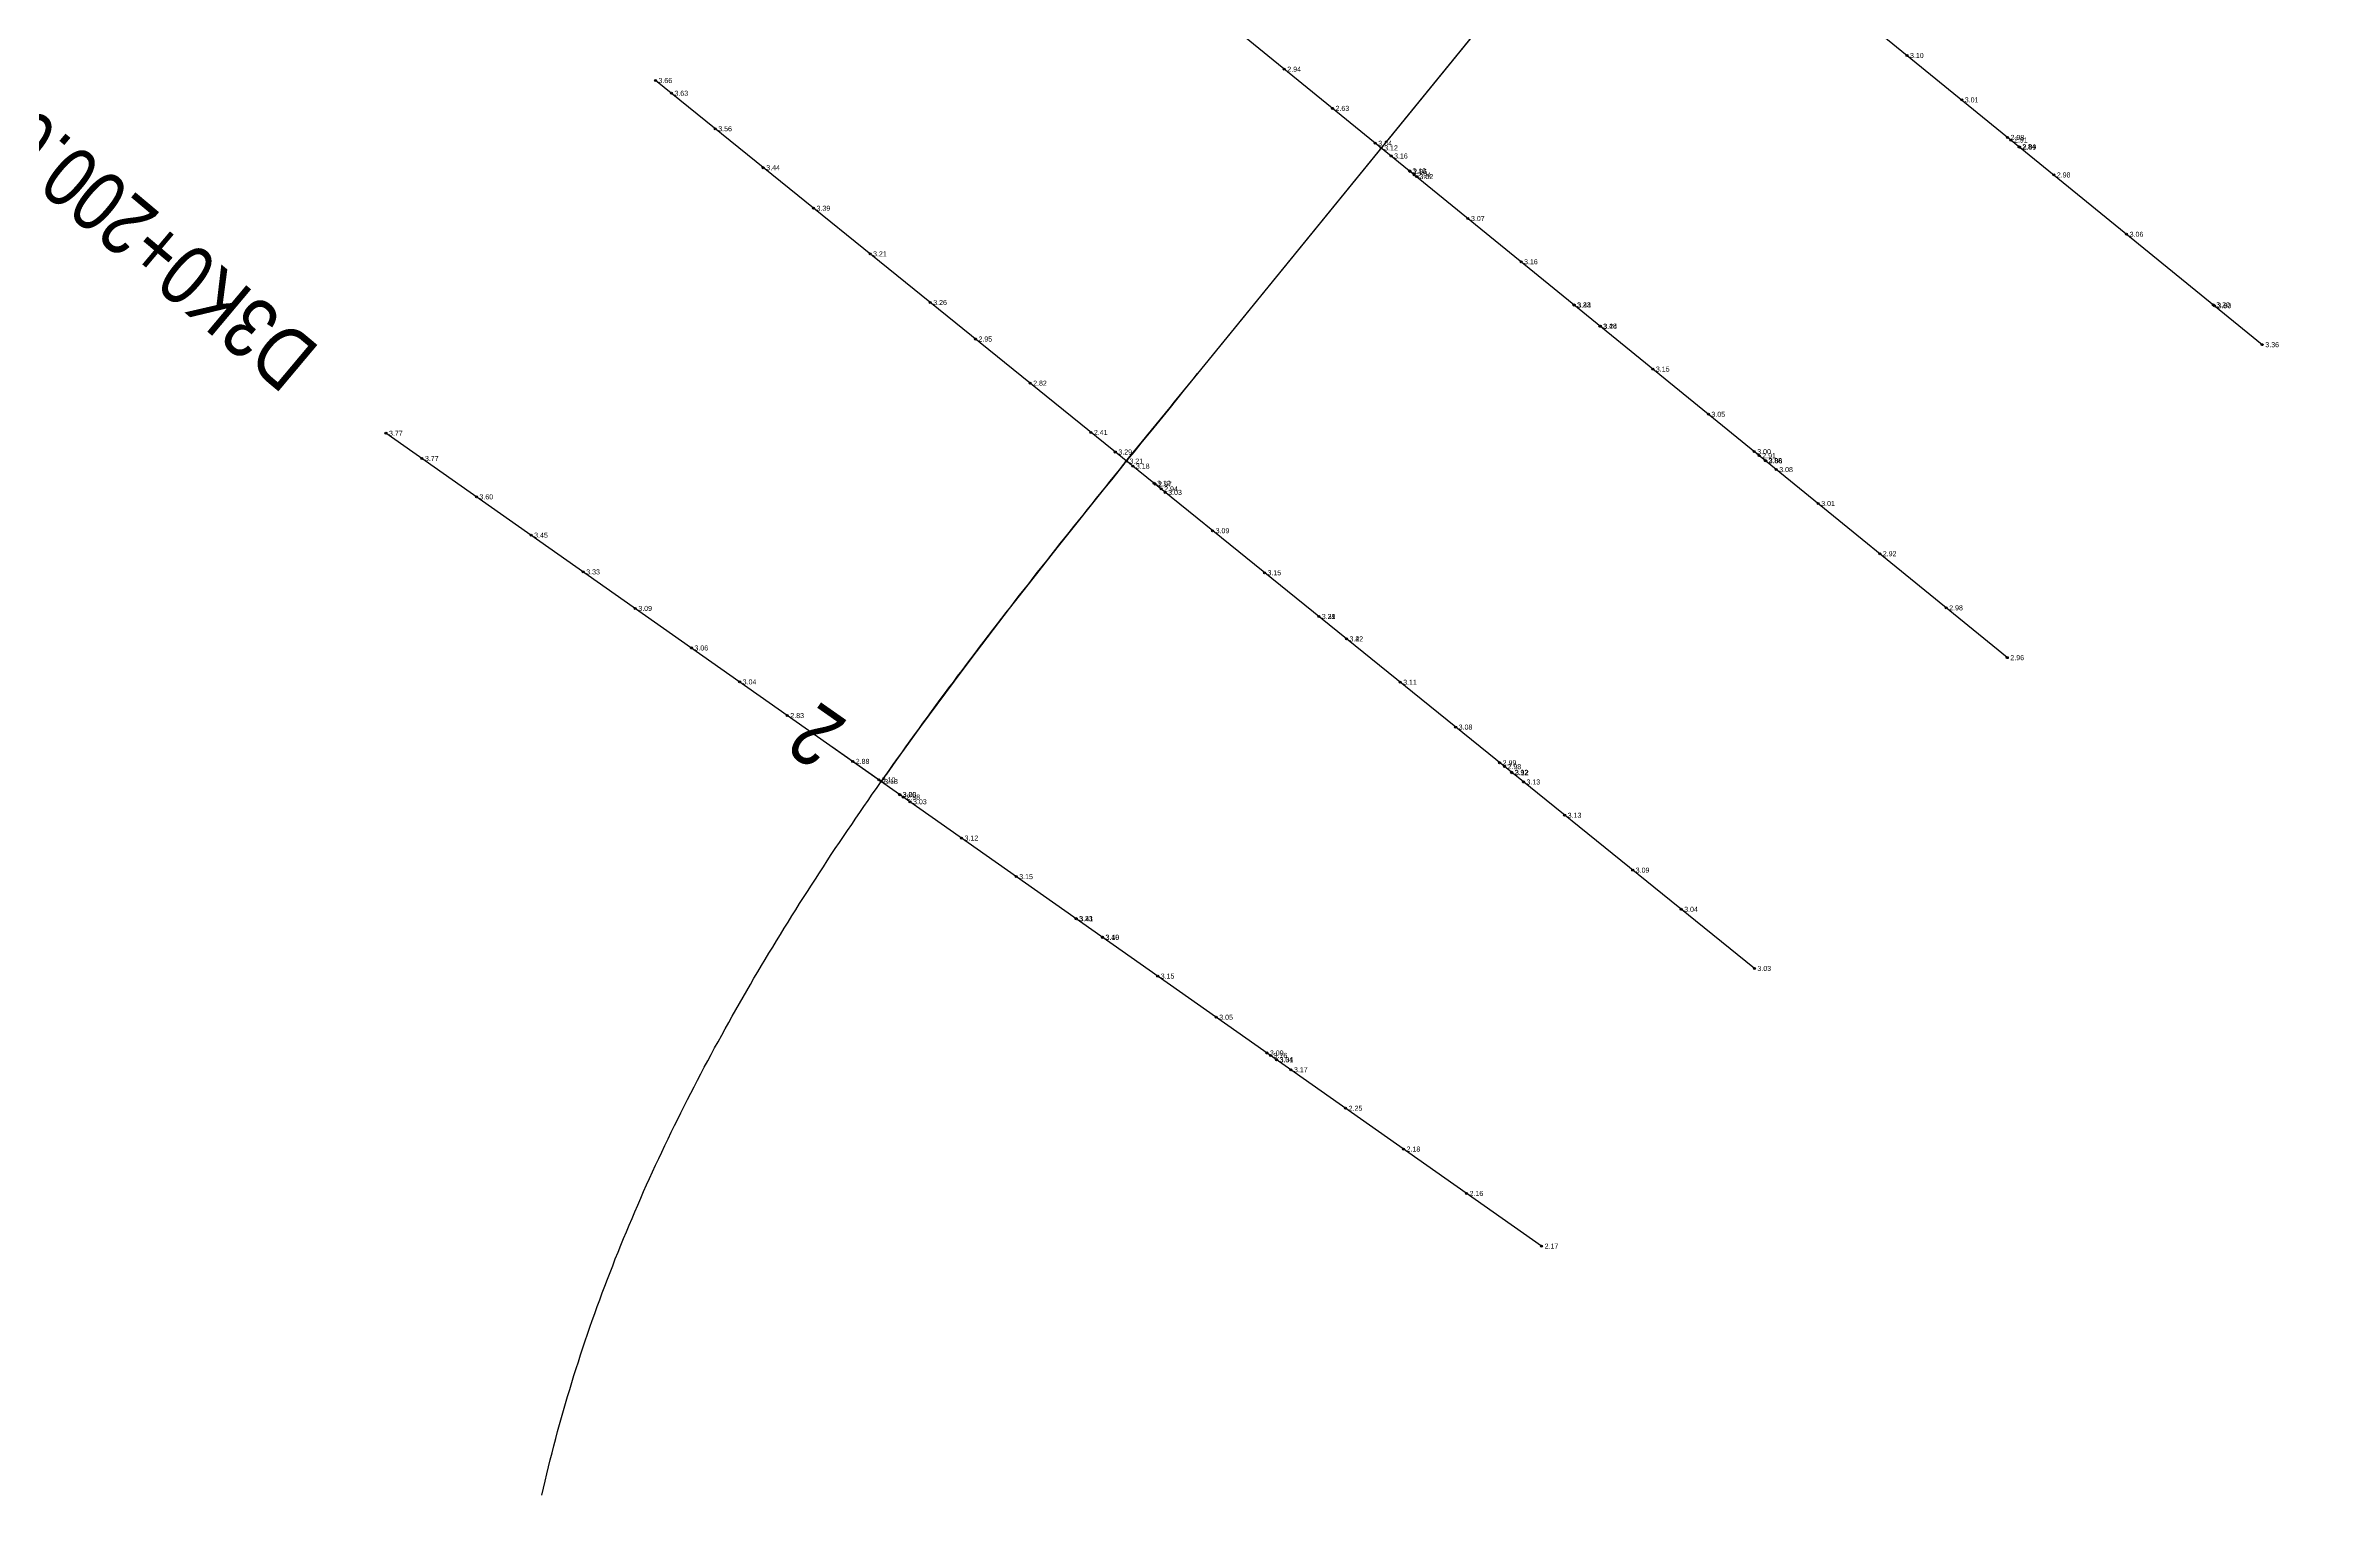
# Model space of a CAD drawing. Header units: metres. Extents: x 570677 to 573609, y 785040 to 786024.
# Drawn here: x 571045.5 to 571158.9, y 785735.2 to 785807 of the extents above; entities that cross this region are included whole.
import ezdxf
from ezdxf.enums import TextEntityAlignment as Align

# ---------------------------------------------------------------- set-up
doc = ezdxf.new("R2010")
doc.units = ezdxf.units.M
doc.header["$LTSCALE"] = 0.5
doc.layers.get('0').update_dxf_attribs({"linetype": 'CONTINUOUS'})
for name, color, linetype in [('dmx', 7, 'CONTINUOUS'), ('GCD', 1, 'CONTINUOUS'), ('桩号_D3', 2, 'CONTINUOUS'), ('道路中线_D3', 7, 'CONTINUOUS')]:
    doc.layers.add(name, color=color, linetype=linetype)
doc.styles.add('EICAD', font='arial.ttf', dxfattribs={"width": 0.8, "height": 2})

# ---------------------------------------------------------------- blocks, each defined once
blk = doc.blocks.new('gc200')
h = blk.add_hatch(color=0)
edge = h.paths.add_edge_path()
edge.add_arc((0, 0), 0.196, 0, 360)
at = {"color": 0}
blk.add_circle((0, 0), 0.196, dxfattribs=at)

msp = doc.modelspace()

# ---------------------------------------------------------------- linework, layer by layer
at = {"flags": 128}
msp.add_lwpolyline([(571263.21, 785988.03), (571102.58, 785790.74), (571101.92, 785789.93), (571101.16, 785788.98), (571100.27, 785787.89), (571099.78, 785787.29), (571099.42, 785786.85), (571099.22, 785786.6), (571099.13, 785786.49), (571099.06, 785786.4), (571098.99, 785786.31), (571098.87, 785786.16), (571098.38, 785785.56), (571097.91, 785784.98), (571097.45, 785784.4), (571096.47, 785783.18), (571095.62, 785782.11), (571095.02, 785781.34), (571094.42, 785780.58), (571093.26, 785779.09), (571091.62, 785776.95), (571090.52, 785775.5), (571088.86, 785773.25), (571087.84, 785771.83), (571087.51, 785771.36), (571087.29, 785771.05), (571087.17, 785770.89), (571087.1, 785770.78), (571086.97, 785770.61), (571086.91, 785770.52)], dxfattribs=at)
at = {"layer": 'dmx'}
for p, q in [((571155.33, 785792.17), (571101.05, 785836.37)), ((571142.7, 785776.66), (571088.42, 785820.86)), ((571130.17, 785761.26), (571075.73, 785805.26)), ((571119.63, 785747.5), (571062.38, 785787.78))]:
    msp.add_line(p, q, dxfattribs=at)
at = {"layer": '桩号_D3', "linetype": 'Continuous'}
msp.add_lwpolyline([(571086.91, 785770.52), (571084.46, 785772.24)], dxfattribs=at)
at = {"layer": '道路中线_D3', "color": 4}
for p in [(571263.21, 785988.03), (571212.7, 785925.99)]:
    msp.add_line(p, (571102.58, 785790.74), dxfattribs=at)
at = {"layer": '道路中线_D3', "color": 1, "flags": 128}
msp.add_lwpolyline([(571070.1, 785735.15), (571070.18, 785735.51), (571070.26, 785735.86), (571070.35, 785736.21), (571070.43, 785736.56), (571070.52, 785736.91), (571070.61, 785737.26), (571070.7, 785737.61), (571070.79, 785737.96), (571070.88, 785738.31), (571070.98, 785738.66), (571071.07, 785739.01), (571071.17, 785739.35), (571071.27, 785739.7), (571071.37, 785740.05), (571071.48, 785740.39), (571071.58, 785740.74), (571071.69, 785741.08), (571071.8, 785741.43), (571071.91, 785741.77), (571072.02, 785742.11), (571072.13, 785742.46), (571072.25, 785742.8), (571072.36, 785743.14), (571072.48, 785743.48), (571072.6, 785743.82), (571072.72, 785744.16), (571072.84, 785744.5), (571072.97, 785744.84), (571073.09, 785745.18), (571073.22, 785745.52), (571073.35, 785745.86), (571073.48, 785746.19), (571073.61, 785746.53), (571073.74, 785746.87), (571073.88, 785747.2), (571074.01, 785747.54), (571074.15, 785747.87), (571074.29, 785748.21), (571074.43, 785748.54), (571074.57, 785748.87), (571074.71, 785749.2), (571074.85, 785749.53), (571075, 785749.87), (571075.14, 785750.2), (571075.29, 785750.53), (571075.44, 785750.85), (571075.59, 785751.18), (571075.74, 785751.51), (571075.89, 785751.84), (571076.05, 785752.16), (571076.2, 785752.49), (571076.36, 785752.82), (571076.51, 785753.14), (571076.67, 785753.47), (571076.83, 785753.79), (571076.99, 785754.11), (571077.15, 785754.44), (571077.32, 785754.76), (571077.48, 785755.08), (571077.65, 785755.4), (571077.81, 785755.72), (571077.98, 785756.04), (571078.15, 785756.36), (571078.32, 785756.68), (571078.49, 785757), (571078.66, 785757.32), (571078.83, 785757.63), (571079.01, 785757.95), (571079.18, 785758.27), (571079.36, 785758.58), (571079.53, 785758.9), (571079.71, 785759.21), (571079.89, 785759.52), (571080.07, 785759.84), (571080.25, 785760.15), (571080.43, 785760.46), (571080.61, 785760.77), (571080.8, 785761.09), (571080.98, 785761.4), (571081.17, 785761.71), (571081.35, 785762.02), (571081.54, 785762.32), (571081.73, 785762.63), (571081.92, 785762.94), (571082.11, 785763.25), (571082.3, 785763.55), (571082.49, 785763.86), (571082.68, 785764.17), (571082.87, 785764.47), (571083.07, 785764.78), (571083.26, 785765.08), (571083.46, 785765.39), (571083.65, 785765.69), (571083.85, 785765.99), (571084.05, 785766.29), (571084.24, 785766.6), (571084.44, 785766.9), (571084.64, 785767.2), (571084.84, 785767.5), (571085.04, 785767.8), (571085.25, 785768.1), (571085.45, 785768.4), (571085.65, 785768.7), (571085.86, 785768.99), (571086.06, 785769.29), (571086.27, 785769.59), (571086.47, 785769.89), (571086.68, 785770.18), (571086.88, 785770.48), (571087.09, 785770.77), (571087.3, 785771.07), (571087.51, 785771.36), (571087.72, 785771.66), (571087.93, 785771.95), (571088.14, 785772.24), (571088.35, 785772.54), (571088.56, 785772.83), (571088.77, 785773.12), (571088.98, 785773.41), (571089.2, 785773.71), (571089.41, 785774), (571089.62, 785774.29), (571089.84, 785774.58), (571090.05, 785774.87), (571090.27, 785775.16), (571090.49, 785775.45), (571090.7, 785775.74), (571090.92, 785776.03), (571091.14, 785776.32), (571091.35, 785776.6), (571091.57, 785776.89), (571091.79, 785777.18), (571092.01, 785777.47), (571092.23, 785777.75), (571092.45, 785778.04), (571092.67, 785778.33), (571092.89, 785778.61), (571093.11, 785778.9), (571093.33, 785779.18), (571093.55, 785779.47), (571093.77, 785779.75), (571093.99, 785780.04), (571094.22, 785780.32), (571094.44, 785780.61), (571094.66, 785780.89), (571094.89, 785781.18), (571095.11, 785781.46), (571095.33, 785781.74), (571095.56, 785782.03), (571095.78, 785782.31), (571096.01, 785782.59), (571096.23, 785782.87), (571096.45, 785783.16), (571096.68, 785783.44), (571096.91, 785783.72), (571097.13, 785784), (571097.36, 785784.29), (571097.58, 785784.57), (571097.81, 785784.85), (571098.04, 785785.13), (571098.26, 785785.41), (571098.49, 785785.69), (571098.72, 785785.97), (571098.94, 785786.25), (571099.17, 785786.54), (571099.4, 785786.82), (571099.62, 785787.1), (571099.85, 785787.38), (571100.08, 785787.66), (571100.31, 785787.94), (571100.53, 785788.22), (571100.76, 785788.5), (571100.99, 785788.78), (571101.22, 785789.06), (571101.44, 785789.34), (571101.67, 785789.62), (571101.9, 785789.9), (571102.13, 785790.18), (571102.36, 785790.46), (571102.58, 785790.74)], dxfattribs=at)
msp.add_lwpolyline([(571070.1, 785735.15), (571070.18, 785735.51), (571070.26, 785735.86), (571070.35, 785736.21), (571070.43, 785736.56), (571070.52, 785736.91), (571070.61, 785737.26), (571070.7, 785737.61), (571070.79, 785737.96), (571070.88, 785738.31), (571070.98, 785738.66), (571071.07, 785739.01), (571071.17, 785739.35), (571071.27, 785739.7), (571071.37, 785740.05), (571071.48, 785740.39), (571071.58, 785740.74), (571071.69, 785741.08), (571071.8, 785741.43), (571071.91, 785741.77), (571072.02, 785742.11), (571072.13, 785742.46), (571072.25, 785742.8), (571072.36, 785743.14), (571072.48, 785743.48), (571072.6, 785743.82), (571072.72, 785744.16), (571072.84, 785744.5), (571072.97, 785744.84), (571073.09, 785745.18), (571073.22, 785745.52), (571073.35, 785745.86), (571073.48, 785746.19), (571073.61, 785746.53), (571073.74, 785746.87), (571073.88, 785747.2), (571074.01, 785747.54), (571074.15, 785747.87), (571074.29, 785748.21), (571074.43, 785748.54), (571074.57, 785748.87), (571074.71, 785749.2), (571074.85, 785749.53), (571075, 785749.87), (571075.14, 785750.2), (571075.29, 785750.53), (571075.44, 785750.85), (571075.59, 785751.18), (571075.74, 785751.51), (571075.89, 785751.84), (571076.05, 785752.16), (571076.2, 785752.49), (571076.36, 785752.82), (571076.51, 785753.14), (571076.67, 785753.47), (571076.83, 785753.79), (571076.99, 785754.11), (571077.15, 785754.44), (571077.32, 785754.76), (571077.48, 785755.08), (571077.65, 785755.4), (571077.81, 785755.72), (571077.98, 785756.04), (571078.15, 785756.36), (571078.32, 785756.68), (571078.49, 785757), (571078.66, 785757.32), (571078.83, 785757.63), (571079.01, 785757.95), (571079.18, 785758.27), (571079.36, 785758.58), (571079.53, 785758.9), (571079.71, 785759.21), (571079.89, 785759.52), (571080.07, 785759.84), (571080.25, 785760.15), (571080.43, 785760.46), (571080.61, 785760.77), (571080.8, 785761.09), (571080.98, 785761.4), (571081.17, 785761.71), (571081.35, 785762.02), (571081.54, 785762.32), (571081.73, 785762.63), (571081.92, 785762.94), (571082.11, 785763.25), (571082.3, 785763.55), (571082.49, 785763.86), (571082.68, 785764.17), (571082.87, 785764.47), (571083.07, 785764.78), (571083.26, 785765.08), (571083.46, 785765.39), (571083.65, 785765.69), (571083.85, 785765.99), (571084.05, 785766.29), (571084.24, 785766.6), (571084.44, 785766.9), (571084.64, 785767.2), (571084.84, 785767.5), (571085.04, 785767.8), (571085.25, 785768.1), (571085.45, 785768.4), (571085.65, 785768.7), (571085.86, 785768.99), (571086.06, 785769.29), (571086.27, 785769.59), (571086.47, 785769.89), (571086.68, 785770.18), (571086.88, 785770.48), (571087.09, 785770.77), (571087.3, 785771.07), (571087.51, 785771.36), (571087.72, 785771.66), (571087.93, 785771.95), (571088.14, 785772.24), (571088.35, 785772.54), (571088.56, 785772.83), (571088.77, 785773.12), (571088.98, 785773.41), (571089.2, 785773.71), (571089.41, 785774), (571089.62, 785774.29), (571089.84, 785774.58), (571090.05, 785774.87), (571090.27, 785775.16), (571090.49, 785775.45), (571090.7, 785775.74), (571090.92, 785776.03), (571091.14, 785776.32), (571091.35, 785776.6), (571091.57, 785776.89), (571091.79, 785777.18), (571092.01, 785777.47), (571092.23, 785777.75), (571092.45, 785778.04), (571092.67, 785778.33), (571092.89, 785778.61), (571093.11, 785778.9), (571093.33, 785779.18), (571093.55, 785779.47), (571093.77, 785779.75), (571093.99, 785780.04), (571094.22, 785780.32), (571094.44, 785780.61), (571094.66, 785780.89), (571094.89, 785781.18), (571095.11, 785781.46), (571095.33, 785781.74), (571095.56, 785782.03), (571095.78, 785782.31), (571096.01, 785782.59), (571096.23, 785782.87), (571096.45, 785783.16), (571096.68, 785783.44), (571096.91, 785783.72), (571097.13, 785784), (571097.36, 785784.29), (571097.58, 785784.57), (571097.81, 785784.85), (571098.04, 785785.13), (571098.26, 785785.41), (571098.49, 785785.69), (571098.72, 785785.97), (571098.94, 785786.25), (571099.17, 785786.54), (571099.4, 785786.82), (571099.62, 785787.1), (571099.85, 785787.38), (571100.08, 785787.66), (571100.31, 785787.94), (571100.53, 785788.22), (571100.76, 785788.5), (571100.99, 785788.78), (571101.22, 785789.06), (571101.44, 785789.34), (571101.67, 785789.62), (571101.9, 785789.9), (571102.13, 785790.18), (571102.36, 785790.46), (571102.58, 785790.74)], dxfattribs=at)

# ---------------------------------------------------------------- block references
at = {"layer": 'GCD'}
ref = msp.add_blockref('gc200', (571106.88, 785805.82, 2.94), dxfattribs=dict(at, xscale=0.25, yscale=0.25, zscale=0.25))
ref.add_attrib('height', '2.94', dxfattribs={"height": 0.25, "style": 'EICAD', "width": 0.8}).set_placement((571107.03, 785805.82, 2.94), align=Align.MIDDLE_LEFT)
ref = msp.add_blockref('gc200', (571137.73, 785806.5, 3.1), dxfattribs=dict(at, xscale=0.25, yscale=0.25, zscale=0.25))
ref.add_attrib('height', '3.10', dxfattribs={"height": 0.25, "style": 'EICAD', "width": 0.8}).set_placement((571137.88, 785806.5, 3.1), align=Align.MIDDLE_LEFT)
ref = msp.add_blockref('gc200', (571075.73, 785805.26, 3.66), dxfattribs=dict(at, xscale=0.25, yscale=0.25, zscale=0.25))
ref.add_attrib('height', '3.66', dxfattribs={"height": 0.25, "style": 'EICAD', "width": 0.8}).set_placement((571075.88, 785805.26), align=Align.MIDDLE_LEFT)
ref = msp.add_blockref('gc200', (571076.52, 785804.63, 3.63), dxfattribs=dict(at, xscale=0.25, yscale=0.25, zscale=0.25))
ref.add_attrib('height', '3.63', dxfattribs={"height": 0.25, "style": 'EICAD', "width": 0.8}).set_placement((571076.67, 785804.63, 3.63), align=Align.MIDDLE_LEFT)
ref = msp.add_blockref('gc200', (571109.27, 785803.88, 2.63), dxfattribs=dict(at, xscale=0.25, yscale=0.25, zscale=0.25))
ref.add_attrib('height', '2.63', dxfattribs={"height": 0.25, "style": 'EICAD', "width": 0.8}).set_placement((571109.42, 785803.88, 2.63), align=Align.MIDDLE_LEFT)
ref = msp.add_blockref('gc200', (571140.44, 785804.3, 3.01), dxfattribs=dict(at, xscale=0.25, yscale=0.25, zscale=0.25))
ref.add_attrib('height', '3.01', dxfattribs={"height": 0.25, "style": 'EICAD', "width": 0.8}).set_placement((571140.59, 785804.3, 3.01), align=Align.MIDDLE_LEFT)
ref = msp.add_blockref('gc200', (571078.69, 785802.87, 3.56), dxfattribs=dict(at, xscale=0.25, yscale=0.25, zscale=0.25))
ref.add_attrib('height', '3.56', dxfattribs={"height": 0.25, "style": 'EICAD', "width": 0.8}).set_placement((571078.84, 785802.87, 3.56), align=Align.MIDDLE_LEFT)
ref = msp.add_blockref('gc200', (571142.71, 785802.44, 2.98), dxfattribs=dict(at, xscale=0.25, yscale=0.25, zscale=0.25))
ref.add_attrib('height', '2.98', dxfattribs={"height": 0.25, "style": 'EICAD', "width": 0.8}).set_placement((571142.86, 785802.44, 2.98), align=Align.MIDDLE_LEFT)
ref = msp.add_blockref('gc200', (571142.88, 785802.31, 2.91), dxfattribs=dict(at, xscale=0.25, yscale=0.25, zscale=0.25))
ref.add_attrib('height', '2.91', dxfattribs={"height": 0.25, "style": 'EICAD', "width": 0.8}).set_placement((571143.03, 785802.31, 2.91), align=Align.MIDDLE_LEFT)
ref = msp.add_blockref('gc200', (571111.39, 785802.15, 3.04), dxfattribs=dict(at, xscale=0.25, yscale=0.25, zscale=0.25))
ref.add_attrib('height', '3.04', dxfattribs={"height": 0.25, "style": 'EICAD', "width": 0.8}).set_placement((571111.54, 785802.15, 3.04), align=Align.MIDDLE_LEFT)
ref = msp.add_blockref('gc200', (571111.68, 785801.92, 3.12), dxfattribs=dict(at, xscale=0.25, yscale=0.25, zscale=0.25))
ref.add_attrib('height', '3.12', dxfattribs={"height": 0.25, "style": 'EICAD', "width": 0.8}).set_placement((571111.83, 785801.92, 3.12), align=Align.MIDDLE_LEFT)
ref = msp.add_blockref('gc200', (571112.17, 785801.52, 3.15), dxfattribs=dict(at, xscale=0.25, yscale=0.25, zscale=0.25))
ref.add_attrib('height', '3.16', dxfattribs={"height": 0.25, "style": 'EICAD', "width": 0.8}).set_placement((571112.32, 785801.52, 3.15), align=Align.MIDDLE_LEFT)
ref = msp.add_blockref('gc200', (571143.28, 785801.98, 2.84), dxfattribs=dict(at, xscale=0.25, yscale=0.25, zscale=0.25))
ref.add_attrib('height', '2.84', dxfattribs={"height": 0.25, "style": 'EICAD', "width": 0.8}).set_placement((571143.43, 785801.98, 2.84), align=Align.MIDDLE_LEFT)
ref = msp.add_blockref('gc200', (571143.31, 785801.96, 2.89), dxfattribs=dict(at, xscale=0.25, yscale=0.25, zscale=0.25))
ref.add_attrib('height', '2.89', dxfattribs={"height": 0.25, "style": 'EICAD', "width": 0.8}).set_placement((571143.46, 785801.96, 2.89), align=Align.MIDDLE_LEFT)
ref = msp.add_blockref('gc200', (571081.07, 785800.94, 3.44), dxfattribs=dict(at, xscale=0.25, yscale=0.25, zscale=0.25))
ref.add_attrib('height', '3.44', dxfattribs={"height": 0.25, "style": 'EICAD', "width": 0.8}).set_placement((571081.22, 785800.94, 3.44), align=Align.MIDDLE_LEFT)
ref = msp.add_blockref('gc200', (571113.08, 785800.78, 3.13), dxfattribs=dict(at, xscale=0.25, yscale=0.25, zscale=0.25))
ref.add_attrib('height', '3.13', dxfattribs={"height": 0.25, "style": 'EICAD', "width": 0.8}).set_placement((571113.23, 785800.78, 3.13), align=Align.MIDDLE_LEFT)
ref = msp.add_blockref('gc200', (571113.12, 785800.75, 2.96), dxfattribs=dict(at, xscale=0.25, yscale=0.25, zscale=0.25))
ref.add_attrib('height', '2.96', dxfattribs={"height": 0.25, "style": 'EICAD', "width": 0.8}).set_placement((571113.27, 785800.75, 2.96), align=Align.MIDDLE_LEFT)
ref = msp.add_blockref('gc200', (571113.32, 785800.58, 2.94), dxfattribs=dict(at, xscale=0.25, yscale=0.25, zscale=0.25))
ref.add_attrib('height', '2.94', dxfattribs={"height": 0.25, "style": 'EICAD', "width": 0.8}).set_placement((571113.47, 785800.58, 2.94), align=Align.MIDDLE_LEFT)
ref = msp.add_blockref('gc200', (571113.43, 785800.5, 3.02), dxfattribs=dict(at, xscale=0.25, yscale=0.25, zscale=0.25))
ref.add_attrib('height', '3.02', dxfattribs={"height": 0.25, "style": 'EICAD', "width": 0.8}).set_placement((571113.58, 785800.5, 3.02), align=Align.MIDDLE_LEFT)
ref = msp.add_blockref('gc200', (571145, 785800.58, 2.98), dxfattribs=dict(at, xscale=0.25, yscale=0.25, zscale=0.25))
ref.add_attrib('height', '2.98', dxfattribs={"height": 0.25, "style": 'EICAD', "width": 0.8}).set_placement((571145.15, 785800.58, 2.98), align=Align.MIDDLE_LEFT)
ref = msp.add_blockref('gc200', (571083.56, 785798.93, 3.39), dxfattribs=dict(at, xscale=0.25, yscale=0.25, zscale=0.25))
ref.add_attrib('height', '3.39', dxfattribs={"height": 0.25, "style": 'EICAD', "width": 0.8}).set_placement((571083.71, 785798.93, 3.39), align=Align.MIDDLE_LEFT)
ref = msp.add_blockref('gc200', (571115.98, 785798.42, 3.07), dxfattribs=dict(at, xscale=0.25, yscale=0.25, zscale=0.25))
ref.add_attrib('height', '3.07', dxfattribs={"height": 0.25, "style": 'EICAD', "width": 0.8}).set_placement((571116.13, 785798.42, 3.07), align=Align.MIDDLE_LEFT)
ref = msp.add_blockref('gc200', (571086.36, 785796.67, 3.21), dxfattribs=dict(at, xscale=0.25, yscale=0.25, zscale=0.25))
ref.add_attrib('height', '3.21', dxfattribs={"height": 0.25, "style": 'EICAD', "width": 0.8}).set_placement((571086.51, 785796.67, 3.21), align=Align.MIDDLE_LEFT)
ref = msp.add_blockref('gc200', (571148.61, 785797.64, 3.06), dxfattribs=dict(at, xscale=0.25, yscale=0.25, zscale=0.25))
ref.add_attrib('height', '3.06', dxfattribs={"height": 0.25, "style": 'EICAD', "width": 0.8}).set_placement((571148.76, 785797.64, 3.06), align=Align.MIDDLE_LEFT)
ref = msp.add_blockref('gc200', (571118.61, 785796.28, 3.16), dxfattribs=dict(at, xscale=0.25, yscale=0.25, zscale=0.25))
ref.add_attrib('height', '3.16', dxfattribs={"height": 0.25, "style": 'EICAD', "width": 0.8}).set_placement((571118.76, 785796.28, 3.16), align=Align.MIDDLE_LEFT)
ref = msp.add_blockref('gc200', (571089.34, 785794.26, 3.26), dxfattribs=dict(at, xscale=0.25, yscale=0.25, zscale=0.25))
ref.add_attrib('height', '3.26', dxfattribs={"height": 0.25, "style": 'EICAD', "width": 0.8}).set_placement((571089.49, 785794.26, 3.26), align=Align.MIDDLE_LEFT)
ref = msp.add_blockref('gc200', (571121.23, 785794.14, 3.23), dxfattribs=dict(at, xscale=0.25, yscale=0.25, zscale=0.25))
ref.add_attrib('height', '3.23', dxfattribs={"height": 0.25, "style": 'EICAD', "width": 0.8}).set_placement((571121.38, 785794.14, 3.23), align=Align.MIDDLE_LEFT)
ref = msp.add_blockref('gc200', (571121.25, 785794.13, 3.44), dxfattribs=dict(at, xscale=0.25, yscale=0.25, zscale=0.25))
ref.add_attrib('height', '3.44', dxfattribs={"height": 0.25, "style": 'EICAD', "width": 0.8}).set_placement((571121.4, 785794.13), align=Align.MIDDLE_LEFT)
ref = msp.add_blockref('gc200', (571152.9, 785794.15, 3.19), dxfattribs=dict(at, xscale=0.25, yscale=0.25, zscale=0.25))
ref.add_attrib('height', '3.20', dxfattribs={"height": 0.25, "style": 'EICAD', "width": 0.8}).set_placement((571153.05, 785794.15, 3.19), align=Align.MIDDLE_LEFT)
ref = msp.add_blockref('gc200', (571152.96, 785794.1, 3.5), dxfattribs=dict(at, xscale=0.25, yscale=0.25, zscale=0.25))
ref.add_attrib('height', '3.50', dxfattribs={"height": 0.25, "style": 'EICAD', "width": 0.8}).set_placement((571153.11, 785794.1, 3.5), align=Align.MIDDLE_LEFT)
ref = msp.add_blockref('gc200', (571091.58, 785792.45, 2.95), dxfattribs=dict(at, xscale=0.25, yscale=0.25, zscale=0.25))
ref.add_attrib('height', '2.95', dxfattribs={"height": 0.25, "style": 'EICAD', "width": 0.8}).set_placement((571091.73, 785792.45, 2.95), align=Align.MIDDLE_LEFT)
ref = msp.add_blockref('gc200', (571122.52, 785793.09, 3.46), dxfattribs=dict(at, xscale=0.25, yscale=0.25, zscale=0.25))
ref.add_attrib('height', '3.46', dxfattribs={"height": 0.25, "style": 'EICAD', "width": 0.8}).set_placement((571122.67, 785793.09), align=Align.MIDDLE_LEFT)
ref = msp.add_blockref('gc200', (571122.54, 785793.08, 3.24), dxfattribs=dict(at, xscale=0.25, yscale=0.25, zscale=0.25))
ref.add_attrib('height', '3.24', dxfattribs={"height": 0.25, "style": 'EICAD', "width": 0.8}).set_placement((571122.69, 785793.08, 3.24), align=Align.MIDDLE_LEFT)
ref = msp.add_blockref('gc200', (571155.33, 785792.17, 3.36), dxfattribs=dict(at, xscale=0.25, yscale=0.25, zscale=0.25))
ref.add_attrib('height', '3.36', dxfattribs={"height": 0.25, "style": 'EICAD', "width": 0.8}).set_placement((571155.48, 785792.17), align=Align.MIDDLE_LEFT)
ref = msp.add_blockref('gc200', (571125.14, 785790.96, 3.15), dxfattribs=dict(at, xscale=0.25, yscale=0.25, zscale=0.25))
ref.add_attrib('height', '3.15', dxfattribs={"height": 0.25, "style": 'EICAD', "width": 0.8}).set_placement((571125.29, 785790.96, 3.15), align=Align.MIDDLE_LEFT)
ref = msp.add_blockref('gc200', (571094.29, 785790.26, 2.82), dxfattribs=dict(at, xscale=0.25, yscale=0.25, zscale=0.25))
ref.add_attrib('height', '2.82', dxfattribs={"height": 0.25, "style": 'EICAD', "width": 0.8}).set_placement((571094.44, 785790.26, 2.82), align=Align.MIDDLE_LEFT)
ref = msp.add_blockref('gc200', (571127.89, 785788.72, 3.05), dxfattribs=dict(at, xscale=0.25, yscale=0.25, zscale=0.25))
ref.add_attrib('height', '3.05', dxfattribs={"height": 0.25, "style": 'EICAD', "width": 0.8}).set_placement((571128.04, 785788.72, 3.05), align=Align.MIDDLE_LEFT)
ref = msp.add_blockref('gc200', (571062.38, 785787.78, 3.77), dxfattribs=dict(at, xscale=0.25, yscale=0.25, zscale=0.25))
ref.add_attrib('height', '3.77', dxfattribs={"height": 0.25, "style": 'EICAD', "width": 0.8}).set_placement((571062.53, 785787.78), align=Align.MIDDLE_LEFT)
ref = msp.add_blockref('gc200', (571097.3, 785787.82, 2.41), dxfattribs=dict(at, xscale=0.25, yscale=0.25, zscale=0.25))
ref.add_attrib('height', '2.41', dxfattribs={"height": 0.25, "style": 'EICAD', "width": 0.8}).set_placement((571097.45, 785787.82, 2.41), align=Align.MIDDLE_LEFT)
ref = msp.add_blockref('gc200', (571064.16, 785786.53, 3.77), dxfattribs=dict(at, xscale=0.25, yscale=0.25, zscale=0.25))
ref.add_attrib('height', '3.77', dxfattribs={"height": 0.25, "style": 'EICAD', "width": 0.8}).set_placement((571064.31, 785786.53, 3.77), align=Align.MIDDLE_LEFT)
ref = msp.add_blockref('gc200', (571098.51, 785786.85, 3.29), dxfattribs=dict(at, xscale=0.25, yscale=0.25, zscale=0.25))
ref.add_attrib('height', '3.29', dxfattribs={"height": 0.25, "style": 'EICAD', "width": 0.8}).set_placement((571098.66, 785786.85, 3.29), align=Align.MIDDLE_LEFT)
ref = msp.add_blockref('gc200', (571130.16, 785786.87, 3), dxfattribs=dict(at, xscale=0.25, yscale=0.25, zscale=0.25))
ref.add_attrib('height', '3.00', dxfattribs={"height": 0.25, "style": 'EICAD', "width": 0.8}).set_placement((571130.31, 785786.87, 3), align=Align.MIDDLE_LEFT)
ref = msp.add_blockref('gc200', (571130.41, 785786.67, 2.91), dxfattribs=dict(at, xscale=0.25, yscale=0.25, zscale=0.25))
ref.add_attrib('height', '2.91', dxfattribs={"height": 0.25, "style": 'EICAD', "width": 0.8}).set_placement((571130.56, 785786.67, 2.91), align=Align.MIDDLE_LEFT)
ref = msp.add_blockref('gc200', (571099.06, 785786.4, 3.21), dxfattribs=dict(at, xscale=0.25, yscale=0.25, zscale=0.25))
ref.add_attrib('height', '3.21', dxfattribs={"height": 0.25, "style": 'EICAD', "width": 0.8}).set_placement((571099.21, 785786.4, 3.21), align=Align.MIDDLE_LEFT)
ref = msp.add_blockref('gc200', (571099.38, 785786.15, 3.18), dxfattribs=dict(at, xscale=0.25, yscale=0.25, zscale=0.25))
ref.add_attrib('height', '3.18', dxfattribs={"height": 0.25, "style": 'EICAD', "width": 0.8}).set_placement((571099.53, 785786.15, 3.18), align=Align.MIDDLE_LEFT)
ref = msp.add_blockref('gc200', (571100.43, 785785.3, 3.12), dxfattribs=dict(at, xscale=0.25, yscale=0.25, zscale=0.25))
ref.add_attrib('height', '3.12', dxfattribs={"height": 0.25, "style": 'EICAD', "width": 0.8}).set_placement((571100.58, 785785.3, 3.12), align=Align.MIDDLE_LEFT)
ref = msp.add_blockref('gc200', (571130.71, 785786.43, 2.88), dxfattribs=dict(at, xscale=0.25, yscale=0.25, zscale=0.25))
ref.add_attrib('height', '2.88', dxfattribs={"height": 0.25, "style": 'EICAD', "width": 0.8}).set_placement((571130.86, 785786.43), align=Align.MIDDLE_LEFT)
ref = msp.add_blockref('gc200', (571130.73, 785786.41, 3.06), dxfattribs=dict(at, xscale=0.25, yscale=0.25, zscale=0.25))
ref.add_attrib('height', '3.06', dxfattribs={"height": 0.25, "style": 'EICAD', "width": 0.8}).set_placement((571130.88, 785786.41), align=Align.MIDDLE_LEFT)
ref = msp.add_blockref('gc200', (571131.25, 785785.98, 3.08), dxfattribs=dict(at, xscale=0.25, yscale=0.25, zscale=0.25))
ref.add_attrib('height', '3.08', dxfattribs={"height": 0.25, "style": 'EICAD', "width": 0.8}).set_placement((571131.4, 785785.98, 3.08), align=Align.MIDDLE_LEFT)
ref = msp.add_blockref('gc200', (571066.86, 785784.63, 3.6), dxfattribs=dict(at, xscale=0.25, yscale=0.25, zscale=0.25))
ref.add_attrib('height', '3.60', dxfattribs={"height": 0.25, "style": 'EICAD', "width": 0.8}).set_placement((571067.01, 785784.63, 3.6), align=Align.MIDDLE_LEFT)
ref = msp.add_blockref('gc200', (571100.48, 785785.26, 2.97), dxfattribs=dict(at, xscale=0.25, yscale=0.25, zscale=0.25))
ref.add_attrib('height', '2.97', dxfattribs={"height": 0.25, "style": 'EICAD', "width": 0.8}).set_placement((571100.63, 785785.26, 2.97), align=Align.MIDDLE_LEFT)
ref = msp.add_blockref('gc200', (571100.78, 785785.02, 2.94), dxfattribs=dict(at, xscale=0.25, yscale=0.25, zscale=0.25))
ref.add_attrib('height', '2.94', dxfattribs={"height": 0.25, "style": 'EICAD', "width": 0.8}).set_placement((571100.93, 785785.02, 2.94), align=Align.MIDDLE_LEFT)
ref = msp.add_blockref('gc200', (571100.98, 785784.85, 3.03), dxfattribs=dict(at, xscale=0.25, yscale=0.25, zscale=0.25))
ref.add_attrib('height', '3.03', dxfattribs={"height": 0.25, "style": 'EICAD', "width": 0.8}).set_placement((571101.13, 785784.85, 3.03), align=Align.MIDDLE_LEFT)
ref = msp.add_blockref('gc200', (571133.33, 785784.3, 3.01), dxfattribs=dict(at, xscale=0.25, yscale=0.25, zscale=0.25))
ref.add_attrib('height', '3.01', dxfattribs={"height": 0.25, "style": 'EICAD', "width": 0.8}).set_placement((571133.48, 785784.3), align=Align.MIDDLE_LEFT)
ref = msp.add_blockref('gc200', (571069.57, 785782.73, 3.44), dxfattribs=dict(at, xscale=0.25, yscale=0.25, zscale=0.25))
ref.add_attrib('height', '3.45', dxfattribs={"height": 0.25, "style": 'EICAD', "width": 0.8}).set_placement((571069.72, 785782.73, 3.44), align=Align.MIDDLE_LEFT)
ref = msp.add_blockref('gc200', (571103.33, 785782.95, 3.09), dxfattribs=dict(at, xscale=0.25, yscale=0.25, zscale=0.25))
ref.add_attrib('height', '3.09', dxfattribs={"height": 0.25, "style": 'EICAD', "width": 0.8}).set_placement((571103.48, 785782.95, 3.09), align=Align.MIDDLE_LEFT)
ref = msp.add_blockref('gc200', (571072.15, 785780.91, 3.33), dxfattribs=dict(at, xscale=0.25, yscale=0.25, zscale=0.25))
ref.add_attrib('height', '3.33', dxfattribs={"height": 0.25, "style": 'EICAD', "width": 0.8}).set_placement((571072.3, 785780.91, 3.33), align=Align.MIDDLE_LEFT)
ref = msp.add_blockref('gc200', (571105.9, 785780.87, 3.15), dxfattribs=dict(at, xscale=0.25, yscale=0.25, zscale=0.25))
ref.add_attrib('height', '3.15', dxfattribs={"height": 0.25, "style": 'EICAD', "width": 0.8}).set_placement((571106.05, 785780.87, 3.15), align=Align.MIDDLE_LEFT)
ref = msp.add_blockref('gc200', (571136.38, 785781.81, 2.92), dxfattribs=dict(at, xscale=0.25, yscale=0.25, zscale=0.25))
ref.add_attrib('height', '2.92', dxfattribs={"height": 0.25, "style": 'EICAD', "width": 0.8}).set_placement((571136.53, 785781.81), align=Align.MIDDLE_LEFT)
ref = msp.add_blockref('gc200', (571074.73, 785779.1, 3.09), dxfattribs=dict(at, xscale=0.25, yscale=0.25, zscale=0.25))
ref.add_attrib('height', '3.09', dxfattribs={"height": 0.25, "style": 'EICAD', "width": 0.8}).set_placement((571074.88, 785779.1, 3.09), align=Align.MIDDLE_LEFT)
ref = msp.add_blockref('gc200', (571108.59, 785778.7, 3.21), dxfattribs=dict(at, xscale=0.25, yscale=0.25, zscale=0.25))
ref.add_attrib('height', '3.21', dxfattribs={"height": 0.25, "style": 'EICAD', "width": 0.8}).set_placement((571108.74, 785778.7, 3.21), align=Align.MIDDLE_LEFT)
ref = msp.add_blockref('gc200', (571108.59, 785778.7, 3.39), dxfattribs=dict(at, xscale=0.25, yscale=0.25, zscale=0.25))
ref.add_attrib('height', '3.39', dxfattribs={"height": 0.25, "style": 'EICAD', "width": 0.8}).set_placement((571108.74, 785778.7), align=Align.MIDDLE_LEFT)
ref = msp.add_blockref('gc200', (571139.67, 785779.13, 2.98), dxfattribs=dict(at, xscale=0.25, yscale=0.25, zscale=0.25))
ref.add_attrib('height', '2.98', dxfattribs={"height": 0.25, "style": 'EICAD', "width": 0.8}).set_placement((571139.82, 785779.13), align=Align.MIDDLE_LEFT)
ref = msp.add_blockref('gc200', (571109.96, 785777.59, 3.22), dxfattribs=dict(at, xscale=0.25, yscale=0.25, zscale=0.25))
ref.add_attrib('height', '3.22', dxfattribs={"height": 0.25, "style": 'EICAD', "width": 0.8}).set_placement((571110.11, 785777.59, 3.22), align=Align.MIDDLE_LEFT)
ref = msp.add_blockref('gc200', (571109.96, 785777.59, 3.42), dxfattribs=dict(at, xscale=0.25, yscale=0.25, zscale=0.25))
ref.add_attrib('height', '3.42', dxfattribs={"height": 0.25, "style": 'EICAD', "width": 0.8}).set_placement((571110.11, 785777.59), align=Align.MIDDLE_LEFT)
ref = msp.add_blockref('gc200', (571077.51, 785777.14, 3.06), dxfattribs=dict(at, xscale=0.25, yscale=0.25, zscale=0.25))
ref.add_attrib('height', '3.06', dxfattribs={"height": 0.25, "style": 'EICAD', "width": 0.8}).set_placement((571077.66, 785777.14, 3.06), align=Align.MIDDLE_LEFT)
ref = msp.add_blockref('gc200', (571142.7, 785776.66, 2.96), dxfattribs=dict(at, xscale=0.25, yscale=0.25, zscale=0.25))
ref.add_attrib('height', '2.96', dxfattribs={"height": 0.25, "style": 'EICAD', "width": 0.8}).set_placement((571142.85, 785776.66), align=Align.MIDDLE_LEFT)
ref = msp.add_blockref('gc200', (571079.9, 785775.46, 3.04), dxfattribs=dict(at, xscale=0.25, yscale=0.25, zscale=0.25))
ref.add_attrib('height', '3.04', dxfattribs={"height": 0.25, "style": 'EICAD', "width": 0.8}).set_placement((571080.05, 785775.46, 3.04), align=Align.MIDDLE_LEFT)
ref = msp.add_blockref('gc200', (571112.62, 785775.44, 3.11), dxfattribs=dict(at, xscale=0.25, yscale=0.25, zscale=0.25))
ref.add_attrib('height', '3.11', dxfattribs={"height": 0.25, "style": 'EICAD', "width": 0.8}).set_placement((571112.77, 785775.44, 3.11), align=Align.MIDDLE_LEFT)
ref = msp.add_blockref('gc200', (571082.26, 785773.79, 2.83), dxfattribs=dict(at, xscale=0.25, yscale=0.25, zscale=0.25))
ref.add_attrib('height', '2.83', dxfattribs={"height": 0.25, "style": 'EICAD', "width": 0.8}).set_placement((571082.41, 785773.79, 2.83), align=Align.MIDDLE_LEFT)
ref = msp.add_blockref('gc200', (571115.37, 785773.22, 3.08), dxfattribs=dict(at, xscale=0.25, yscale=0.25, zscale=0.25))
ref.add_attrib('height', '3.08', dxfattribs={"height": 0.25, "style": 'EICAD', "width": 0.8}).set_placement((571115.52, 785773.22, 3.08), align=Align.MIDDLE_LEFT)
ref = msp.add_blockref('gc200', (571085.5, 785771.52, 2.88), dxfattribs=dict(at, xscale=0.25, yscale=0.25, zscale=0.25))
ref.add_attrib('height', '2.88', dxfattribs={"height": 0.25, "style": 'EICAD', "width": 0.8}).set_placement((571085.65, 785771.52, 2.88), align=Align.MIDDLE_LEFT)
ref = msp.add_blockref('gc200', (571086.79, 785770.61, 3.1), dxfattribs=dict(at, xscale=0.25, yscale=0.25, zscale=0.25))
ref.add_attrib('height', '3.10', dxfattribs={"height": 0.25, "style": 'EICAD', "width": 0.8}).set_placement((571086.94, 785770.61, 3.1), align=Align.MIDDLE_LEFT)
ref = msp.add_blockref('gc200', (571117.55, 785771.45, 2.99), dxfattribs=dict(at, xscale=0.25, yscale=0.25, zscale=0.25))
ref.add_attrib('height', '2.99', dxfattribs={"height": 0.25, "style": 'EICAD', "width": 0.8}).set_placement((571117.7, 785771.45, 2.99), align=Align.MIDDLE_LEFT)
ref = msp.add_blockref('gc200', (571117.79, 785771.26, 2.98), dxfattribs=dict(at, xscale=0.25, yscale=0.25, zscale=0.25))
ref.add_attrib('height', '2.98', dxfattribs={"height": 0.25, "style": 'EICAD', "width": 0.8}).set_placement((571117.94, 785771.26, 2.98), align=Align.MIDDLE_LEFT)
ref = msp.add_blockref('gc200', (571118.14, 785770.98, 2.92), dxfattribs=dict(at, xscale=0.25, yscale=0.25, zscale=0.25))
ref.add_attrib('height', '2.92', dxfattribs={"height": 0.25, "style": 'EICAD', "width": 0.8}).set_placement((571118.29, 785770.98, 2.92), align=Align.MIDDLE_LEFT)
ref = msp.add_blockref('gc200', (571118.16, 785770.96, 3.12), dxfattribs=dict(at, xscale=0.25, yscale=0.25, zscale=0.25))
ref.add_attrib('height', '3.12', dxfattribs={"height": 0.25, "style": 'EICAD', "width": 0.8}).set_placement((571118.31, 785770.96, 3.12), align=Align.MIDDLE_LEFT)
ref = msp.add_blockref('gc200', (571086.91, 785770.52, 3.18), dxfattribs=dict(at, xscale=0.25, yscale=0.25, zscale=0.25))
ref.add_attrib('height', '3.18', dxfattribs={"height": 0.25, "style": 'EICAD', "width": 0.8}).set_placement((571087.06, 785770.52), align=Align.MIDDLE_LEFT)
ref = msp.add_blockref('gc200', (571087.82, 785769.88, 3.2), dxfattribs=dict(at, xscale=0.25, yscale=0.25, zscale=0.25))
ref.add_attrib('height', '3.20', dxfattribs={"height": 0.25, "style": 'EICAD', "width": 0.8}).set_placement((571087.97, 785769.88, 3.2), align=Align.MIDDLE_LEFT)
ref = msp.add_blockref('gc200', (571087.83, 785769.87, 3), dxfattribs=dict(at, xscale=0.25, yscale=0.25, zscale=0.25))
ref.add_attrib('height', '3.00', dxfattribs={"height": 0.25, "style": 'EICAD', "width": 0.8}).set_placement((571087.98, 785769.87), align=Align.MIDDLE_LEFT)
ref = msp.add_blockref('gc200', (571088.01, 785769.75, 2.98), dxfattribs=dict(at, xscale=0.25, yscale=0.25, zscale=0.25))
ref.add_attrib('height', '2.98', dxfattribs={"height": 0.25, "style": 'EICAD', "width": 0.8}).set_placement((571088.16, 785769.75, 2.98), align=Align.MIDDLE_LEFT)
ref = msp.add_blockref('gc200', (571088.34, 785769.52, 3.03), dxfattribs=dict(at, xscale=0.25, yscale=0.25, zscale=0.25))
ref.add_attrib('height', '3.03', dxfattribs={"height": 0.25, "style": 'EICAD', "width": 0.8}).set_placement((571088.49, 785769.52, 3.03), align=Align.MIDDLE_LEFT)
ref = msp.add_blockref('gc200', (571118.73, 785770.5, 3.13), dxfattribs=dict(at, xscale=0.25, yscale=0.25, zscale=0.25))
ref.add_attrib('height', '3.13', dxfattribs={"height": 0.25, "style": 'EICAD', "width": 0.8}).set_placement((571118.88, 785770.5, 3.13), align=Align.MIDDLE_LEFT)
ref = msp.add_blockref('gc200', (571120.77, 785768.85, 3.13), dxfattribs=dict(at, xscale=0.25, yscale=0.25, zscale=0.25))
ref.add_attrib('height', '3.13', dxfattribs={"height": 0.25, "style": 'EICAD', "width": 0.8}).set_placement((571120.92, 785768.85), align=Align.MIDDLE_LEFT)
ref = msp.add_blockref('gc200', (571090.89, 785767.72, 3.12), dxfattribs=dict(at, xscale=0.25, yscale=0.25, zscale=0.25))
ref.add_attrib('height', '3.12', dxfattribs={"height": 0.25, "style": 'EICAD', "width": 0.8}).set_placement((571091.04, 785767.72, 3.12), align=Align.MIDDLE_LEFT)
ref = msp.add_blockref('gc200', (571124.14, 785766.13, 3.09), dxfattribs=dict(at, xscale=0.25, yscale=0.25, zscale=0.25))
ref.add_attrib('height', '3.09', dxfattribs={"height": 0.25, "style": 'EICAD', "width": 0.8}).set_placement((571124.29, 785766.13), align=Align.MIDDLE_LEFT)
ref = msp.add_blockref('gc200', (571093.6, 785765.81, 3.15), dxfattribs=dict(at, xscale=0.25, yscale=0.25, zscale=0.25))
ref.add_attrib('height', '3.15', dxfattribs={"height": 0.25, "style": 'EICAD', "width": 0.8}).set_placement((571093.75, 785765.81, 3.15), align=Align.MIDDLE_LEFT)
ref = msp.add_blockref('gc200', (571126.54, 785764.19, 3.04), dxfattribs=dict(at, xscale=0.25, yscale=0.25, zscale=0.25))
ref.add_attrib('height', '3.04', dxfattribs={"height": 0.25, "style": 'EICAD', "width": 0.8}).set_placement((571126.69, 785764.19), align=Align.MIDDLE_LEFT)
ref = msp.add_blockref('gc200', (571096.56, 785763.73, 3.23), dxfattribs=dict(at, xscale=0.25, yscale=0.25, zscale=0.25))
ref.add_attrib('height', '3.23', dxfattribs={"height": 0.25, "style": 'EICAD', "width": 0.8}).set_placement((571096.71, 785763.73, 3.23), align=Align.MIDDLE_LEFT)
ref = msp.add_blockref('gc200', (571096.58, 785763.72, 3.41), dxfattribs=dict(at, xscale=0.25, yscale=0.25, zscale=0.25))
ref.add_attrib('height', '3.41', dxfattribs={"height": 0.25, "style": 'EICAD', "width": 0.8}).set_placement((571096.73, 785763.72), align=Align.MIDDLE_LEFT)
ref = msp.add_blockref('gc200', (571097.87, 785762.81, 3.4), dxfattribs=dict(at, xscale=0.25, yscale=0.25, zscale=0.25))
ref.add_attrib('height', '3.40', dxfattribs={"height": 0.25, "style": 'EICAD', "width": 0.8}).set_placement((571098.02, 785762.81), align=Align.MIDDLE_LEFT)
ref = msp.add_blockref('gc200', (571097.88, 785762.8, 3.19), dxfattribs=dict(at, xscale=0.25, yscale=0.25, zscale=0.25))
ref.add_attrib('height', '3.19', dxfattribs={"height": 0.25, "style": 'EICAD', "width": 0.8}).set_placement((571098.03, 785762.8, 3.19), align=Align.MIDDLE_LEFT)
ref = msp.add_blockref('gc200', (571100.61, 785760.88, 3.15), dxfattribs=dict(at, xscale=0.25, yscale=0.25, zscale=0.25))
ref.add_attrib('height', '3.15', dxfattribs={"height": 0.25, "style": 'EICAD', "width": 0.8}).set_placement((571100.76, 785760.88, 3.15), align=Align.MIDDLE_LEFT)
ref = msp.add_blockref('gc200', (571130.17, 785761.26, 3.03), dxfattribs=dict(at, xscale=0.25, yscale=0.25, zscale=0.25))
ref.add_attrib('height', '3.03', dxfattribs={"height": 0.25, "style": 'EICAD', "width": 0.8}).set_placement((571130.32, 785761.26), align=Align.MIDDLE_LEFT)
ref = msp.add_blockref('gc200', (571103.51, 785758.84, 3.05), dxfattribs=dict(at, xscale=0.25, yscale=0.25, zscale=0.25))
ref.add_attrib('height', '3.05', dxfattribs={"height": 0.25, "style": 'EICAD', "width": 0.8}).set_placement((571103.66, 785758.84, 3.05), align=Align.MIDDLE_LEFT)
ref = msp.add_blockref('gc200', (571106.02, 785757.07, 3.09), dxfattribs=dict(at, xscale=0.25, yscale=0.25, zscale=0.25))
ref.add_attrib('height', '3.09', dxfattribs={"height": 0.25, "style": 'EICAD', "width": 0.8}).set_placement((571106.17, 785757.07, 3.09), align=Align.MIDDLE_LEFT)
ref = msp.add_blockref('gc200', (571106.2, 785756.95, 3.16), dxfattribs=dict(at, xscale=0.25, yscale=0.25, zscale=0.25))
ref.add_attrib('height', '3.16', dxfattribs={"height": 0.25, "style": 'EICAD', "width": 0.8}).set_placement((571106.35, 785756.95, 3.16), align=Align.MIDDLE_LEFT)
ref = msp.add_blockref('gc200', (571106.49, 785756.74, 3.04), dxfattribs=dict(at, xscale=0.25, yscale=0.25, zscale=0.25))
ref.add_attrib('height', '3.04', dxfattribs={"height": 0.25, "style": 'EICAD', "width": 0.8}).set_placement((571106.64, 785756.74, 3.04), align=Align.MIDDLE_LEFT)
ref = msp.add_blockref('gc200', (571106.5, 785756.73, 3.31), dxfattribs=dict(at, xscale=0.25, yscale=0.25, zscale=0.25))
ref.add_attrib('height', '3.31', dxfattribs={"height": 0.25, "style": 'EICAD', "width": 0.8}).set_placement((571106.65, 785756.73), align=Align.MIDDLE_LEFT)
ref = msp.add_blockref('gc200', (571107.21, 785756.24, 3.17), dxfattribs=dict(at, xscale=0.25, yscale=0.25, zscale=0.25))
ref.add_attrib('height', '3.17', dxfattribs={"height": 0.25, "style": 'EICAD', "width": 0.8}).set_placement((571107.36, 785756.24, 3.17), align=Align.MIDDLE_LEFT)
ref = msp.add_blockref('gc200', (571109.92, 785754.33, 2.25), dxfattribs=dict(at, xscale=0.25, yscale=0.25, zscale=0.25))
ref.add_attrib('height', '2.25', dxfattribs={"height": 0.25, "style": 'EICAD', "width": 0.8}).set_placement((571110.07, 785754.33), align=Align.MIDDLE_LEFT)
ref = msp.add_blockref('gc200', (571112.79, 785752.31, 2.18), dxfattribs=dict(at, xscale=0.25, yscale=0.25, zscale=0.25))
ref.add_attrib('height', '2.18', dxfattribs={"height": 0.25, "style": 'EICAD', "width": 0.8}).set_placement((571112.94, 785752.31), align=Align.MIDDLE_LEFT)
ref = msp.add_blockref('gc200', (571115.91, 785750.11, 2.16), dxfattribs=dict(at, xscale=0.25, yscale=0.25, zscale=0.25))
ref.add_attrib('height', '2.16', dxfattribs={"height": 0.25, "style": 'EICAD', "width": 0.8}).set_placement((571116.06, 785750.11), align=Align.MIDDLE_LEFT)
ref = msp.add_blockref('gc200', (571119.63, 785747.5, 2.17), dxfattribs=dict(at, xscale=0.25, yscale=0.25, zscale=0.25))
ref.add_attrib('height', '2.17', dxfattribs={"height": 0.25, "style": 'EICAD', "width": 0.8}).set_placement((571119.78, 785747.5), align=Align.MIDDLE_LEFT)

# ---------------------------------------------------------------- texts
at = {"layer": '桩号_D3', "style": 'EICAD', "width": 0.8}
for s, rotation, p in [('D3K0+200.000', 140, (571059.19, 785791.98)), ('2', 144.972, (571085.32, 785773.47))]:
    msp.add_text(s, height=3, rotation=rotation, dxfattribs=at).set_placement(p)

doc.saveas('drawing.dxf')
